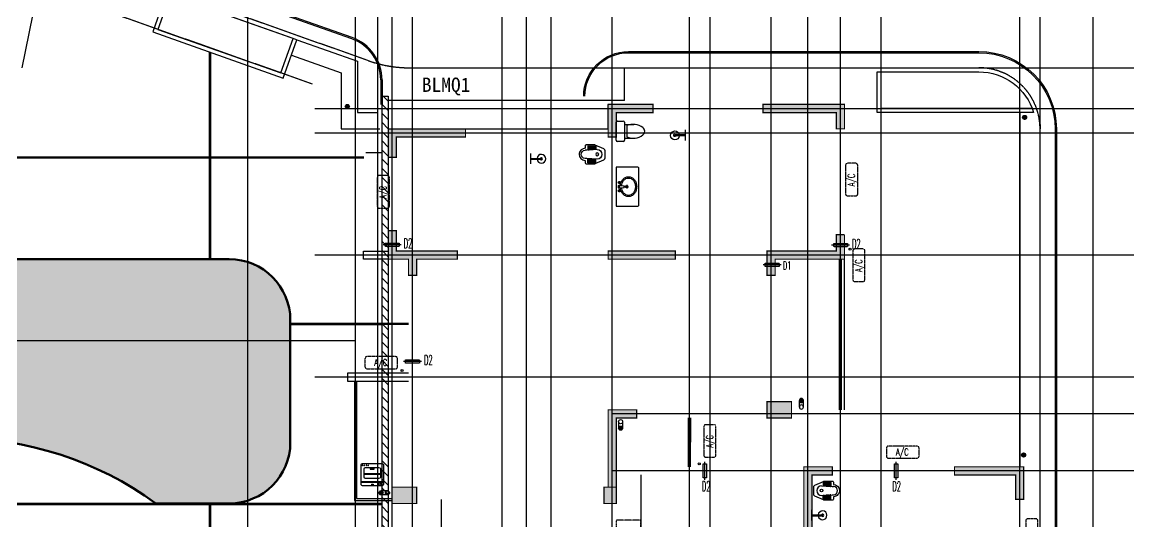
# Model space of a CAD drawing. Extents: x -737978 to 768813, y -372247 to 1140308.
# Drawn here: x 45819 to 73099, y -101749 to -89479 of the extents above; entities that cross this region are included whole.
import ezdxf

# ---------------------------------------------------------------- set-up
doc = ezdxf.new("R2010")
doc.units = 0
doc.header["$LTSCALE"] = 10
doc.header["$MEASUREMENT"] = 0
for name, pattern in [('( Hidden )', [0.375, 0.25, -0.125]), ('ACAD_ISO04W100', [30.5, 24, -3, 0.5, -3]), ('DASH', [0.35, 0.25, -0.1]), ('DOTE', [2.4200000000000004, 2, -0.2, 0.02, -0.2]), ('HIDDEN2', [4.762499999999999, 3.175, -1.5875]), ('OWall_L2$0$HIDDEN2', [4.762499999999999, 3.175, -1.5875])]:
    doc.linetypes.add(name, pattern=pattern)
doc.layers.get('0').update_dxf_attribs({"linetype": 'CONTINUOUS'})
doc.layers.get('Defpoints').update_dxf_attribs({"linetype": 'CONTINUOUS'})
for name, color, linetype in [('0-厨卫家具', 253, 'CONTINUOUS'), ('0-外部构件', 6, 'CONTINUOUS'), ('A-ANNO-DIMS', 93, 'CONTINUOUS'), ('A-ANNO-TEXT', 7, 'CONTINUOUS'), ('A-FLOR-HVAC', 4, 'CONTINUOUS'), ('A-FLOR-OTHER2-ON', 83, 'CONTINUOUS'), ('A-FURN', 247, 'CONTINUOUS'), ('C-B', 7, 'CONTINUOUS'), ('C-JLQ', 2, 'CONTINUOUS'), ('C-JLQ-HATCH', 254, 'CONTINUOUS'), ('C-JLQ-UNDER', 6, 'HIDDEN2'), ('C-KZ', 2, 'CONTINUOUS'), ('C-Z-HATCH', 253, 'CONTINUOUS'), ('DOTE', 1, 'DOTE'), ('HZ', 7, 'CONTINUOUS'), ('J-FURN-厨卫', 253, 'CONTINUOUS'), ('OWall_L2$0$A-COLS-HATH', 8, 'CONTINUOUS'), ('OWall_L2$0$A-HOLE-DASH', 21, 'OWall_L2$0$HIDDEN2'), ('分格缝', 8, 'CONTINUOUS'), ('空调', 3, 'CONTINUOUS')]:
    doc.layers.add(name, color=color, linetype=linetype)
doc.layers.add('DRAW', color=7, linetype='CONTINUOUS', lineweight=70)
doc.layers.add('立面2', color=33, linetype='CONTINUOUS', lineweight=9)
doc.styles.add('_SIMPLEX', font='SIMPLEX.shx', dxfattribs={"width": 0.7})
doc.styles.add('_TCH_DIM_T3', font='SIMPLEX.shx', dxfattribs={"width": 0.8, "bigfont": 'GBCBIG.shx'})
doc.styles.add('_TCH_DYN', font='')
doc.styles.add('_TCH_WINDOW', font='SIMPLEX.shx', dxfattribs={"width": 0.8, "height": 3.5, "bigfont": 'GBCBIG.shx'})
doc.styles.get('_TCH_DYN').set_extended_font_data('SimSun')
doc.dimstyles.new('_TCH_ARCH', dxfattribs={"dimtxt": 3.5, "dimasz": 1, "dimexe": 2.5, "dimexo": 3, "dimgap": 1, "dimtad": 1, "dimtoh": 1, "dimdec": 0, "dimzin": 0, "dimdsep": 46, "dimtxsty": '_TCH_DIM_T3', "dimblk": 'ARCHTICK', "dimcen": 0.09, "dimclrt": 7, "dimadec": 1, "dimazin": 0, "dimtfac": 1, "dimtdec": 0, "dimtix": 1, "dimtmove": 2, "dimatfit": 3, "dimfxl": 1, "dimtolj": 1, "dimtzin": 0, "dimarcsym": 0})

# ---------------------------------------------------------------- blocks, each defined once
blk = doc.blocks.new('YTLG')
at = {"layer": 'J-FURN-厨卫', "linetype": 'Continuous'}
h = blk.add_hatch(dxfattribs=at)
h.set_pattern_fill('ANSI31', color=256, scale=10, angle=-2.544443745170813e-14)
h.set_pattern_definition([(44.99999999999996, (-1288290.31311845, 414148.0368381633), (-11.22532015133643, 11.22532015133645), [])])
edge = h.paths.add_edge_path()
edge.add_arc((155402.8138729087, -14017.4431300452), 50, 0, 360, ccw=False)
at = {"layer": 'J-FURN-厨卫', "linetype": 'DASH', "ltscale": 0.1}
for p, q in [((155352.8138730396, -14177.04080044222), (155352.8138729087, -14017.44313008618)), ((155452.8138730396, -14177.04080044222), (155452.8138731704, -14017.44313008618))]:
    blk.add_line(p, q, dxfattribs=at)
at = {"layer": 'J-FURN-厨卫', "linetype": 'Continuous'}
blk.add_circle((155402.8138729087, -14017.4431300452), 50, dxfattribs=at)
at = {"layer": 'J-FURN-厨卫', "color": 200, "linetype": 'Continuous'}
blk.add_circle((155402.8138730396, -14177.04080044222), 50, dxfattribs=at)
blk = doc.blocks.new('xiyij')
at = {"layer": 'J-FURN-厨卫'}
for p, q in [((31512.28674514276, 59365.88285615377), (31512.28674514275, 58888.42818615377)), ((32062.31316197987, 59322.80210564173), (31512.28674514276, 59322.80210564173)), ((32062.31316197987, 59305.44555615376), (31512.28674514276, 59305.44555615376)), ((32025.60264197986, 59402.14523615377), (31548.99726514275, 59402.14523615377)), ((31952.18160197978, 59227.60455179446), (31622.41830514276, 59227.60455179446)), ((31767.24090921207, 59365.71853531757), (31767.24090921207, 59402.14523615377)), ((31767.24090921207, 59365.71853531757), (31807.35899791055, 59365.71853531757)), ((31807.35899791055, 59365.71853531757), (31807.35899791055, 59402.14523615377)), ((31923.70966766099, 59355.25377403893), (31923.70966766099, 59373.22484488138)), ((31923.70966766099, 59373.22484488138), (31957.62927527077, 59373.22484488138)), ((31957.62927527077, 59355.25377403893), (31923.70966766099, 59355.25377403893)), ((31957.62927527077, 59373.22484488138), (31957.62927527077, 59355.25377403893)), ((32062.31316197982, 58888.42818615377), (32062.31316197986, 59365.88285615377)), ((31585.70778514277, 59191.34217179446), (31585.70778514277, 58989.35464459413)), ((31585.70778514277, 59121.0293378866), (31988.89212197978, 59121.0293378866)), ((31585.70778514277, 59105.23209140151), (31988.89212197978, 59105.23209140151)), ((31622.41830514276, 58953.09226459413), (31952.18160197978, 58953.09226459413)), ((31737.55151857378, 58995.35491693039), (31836.04625939875, 58995.35491693039)), ((31737.55151857378, 58968.06817307168), (31737.55151857378, 58995.35491693039)), ((31836.04625939875, 58968.06817307168), (31737.55151857378, 58968.06817307168)), ((31836.04625939875, 58995.35491693039), (31836.04625939875, 58968.06817307168)), ((31988.89212197978, 58989.35464459413), (31988.89212197978, 59191.34217179446)), ((31548.99726514275, 58852.16580615377), (32025.60264197982, 58852.16580615377))]:
    blk.add_line(p, q, dxfattribs=at)
for centre, major_axis, ratio, start_param, end_param in [((31548.99726514276, 59365.88285615377), (-36.71052000000055, 2.669923160906993e-10), 0.9877926000502788, -1.570796326787514, 7.41295913542217e-12), ((31622.41830514276, 59191.34217179446), (36.71052000000055, 1.204795394064926e-10), 0.9877926000503283, 1.570796326791655, 3.14159265358647), ((31787.29995356131, 59384.16188586506), (-12.73767688951921, 2.503477968708044e-10), 0.9877926000504977, 3.14159265360969, 9.424777960789276), ((31952.18160197978, 59191.34217179446), (-36.71052000000055, 1.205936586272325e-10), 0.9877926000503283, 3.141592653593118, 4.712388980387934), ((32025.60264197986, 59365.88285615377), (-36.71052000000054, 1.643828338997126e-10), 0.9877926000504273, 3.141592653594326, 4.712388980389113), ((31622.41830514276, 58989.35464459413), (-36.71052000000055, 1.205936586272325e-10), 0.9877926000503283, 3.325340003357269e-12, 1.570796326798141), ((31952.18160197978, 58989.35464459413), (36.71052000000055, 1.204795394064926e-10), 0.9877926000503283, 4.712388980381448, 6.283185307176264), ((31548.99726514276, 58888.42818615377), (36.7105200000078, 3.30071567093687e-11), 0.9877926000501824, 3.141592653588883, 4.712388980383603), ((31548.9372820935, 58902.61992084581), (-8.162954001832983, 3.776721878648406e-10), 0.987792600050542, 3.141592653636631, 9.424777960816218), ((31591.16614694068, 58902.61992084581), (-8.162954001832986, 6.631952208811736e-11), 0.9877926000505418, 3.141592653598018, 9.424777960777604), ((31647.14705186829, 58902.61992084581), (-8.162954001832983, 3.776721878648406e-10), 0.987792600050542, 3.141592653636631, 9.424777960816218), ((31689.37591671549, 58902.61992084581), (-8.162954001832983, 3.776721878648406e-10), 0.987792600050542, 3.141592653636631, 9.424777960816218), ((32025.60264197982, 58888.42818615377), (36.71052000000054, 8.954507921307069e-11), 0.9877926000503781, 4.71238898038228, 6.283185307177117)]:
    blk.add_ellipse(centre, major_axis=major_axis, ratio=ratio, start_param=start_param, end_param=end_param, dxfattribs=at)
blk.add_ellipse((31996.5085150653, 59365.16441756304), major_axis=(21.5319844932892, 1.566885527469176e-11), ratio=0.9877926000501643, dxfattribs=at)
blk = doc.blocks.new('KTWJ1')
at = {"layer": 'A-FLOR-HVAC', "linetype": '( Hidden )', "ltscale": 0.3}
blk.add_lwpolyline([(152982.3607111511, -14209.02906118025, 0.4142135623730951), (153032.3607111511, -14259.02906118025), (153732.3607111511, -14259.02906118025, 0.4142135623730992), (153782.3607111511, -14209.02906118025), (153782.3607111511, -14009.02906118025, 0.4142135623730951), (153732.3607111511, -13959.02906118025), (153032.3607111511, -13959.02906118025, 0.4142135623730951), (152982.3607111511, -14009.02906118025)], format="xyb", close=True, dxfattribs=at)
at = {"layer": 'A-FLOR-HVAC', "color": 0, "style": '_TCH_WINDOW', "width": 0.7058823529411765}
blk.add_text('A/C', height=170, dxfattribs=at).set_placement((153213.5018236502, -14188.19681489019))
blk = doc.blocks.new('$plan$00002939')
at = {"layer": 'J-FURN-厨卫'}
blk.add_line((-10, 0), (10, 0), dxfattribs=at)
for points in [[(-123.5850770461802, 0), (132.8539606642444, 0)], [(-10, 0), (-10, -263.2773015346211)], [(10, 0), (10, -263.2773015346211)]]:
    blk.add_lwpolyline(points, dxfattribs=at)
for centre, radius, start, end in [((-3.637978807091713e-12, -262.4855752721051), 108.1369439929635, 95.30602732631273, 84.69397267368727), ((-3.637978807091713e-12, -262.4855752721051), 28.32655449442026, 110.6724887801938, 69.32751121980621), ((-3.637978807091713e-12, -260.1744987108068), 10.47030970714016, 197.2380860628321, 342.7619139371679)]:
    blk.add_arc(centre, radius, start, end, dxfattribs=at)
blk = doc.blocks.new('dsdsdssfdsd')
at = {"layer": 'J-FURN-厨卫'}
for p, q in [((4309.736649729315, 24020.35450386333), (4236.707786337942, 24020.35450386333)), ((4273.222218033628, 23983.8400721677), (4273.222218033628, 24056.86893555896)), ((4137.28143002198, 23920.35450386333), (4047.163006045277, 23920.35450386333)), ((4092.222218033628, 23875.29529187495), (4092.222218033628, 23965.41371585168)), ((4260.679122599078, 23951.79912488554), (4153.006677838395, 23937.05795171105)), ((4299.574276691656, 23945.35450386333), (4153.006677838395, 23937.05795171105)), ((4153.006677838395, 23903.65105601562), (4153.006677838395, 23937.05795171105)), ((4299.574276691656, 23895.35450386333), (4153.006677838395, 23903.65105601562)), ((4260.679122599078, 23888.90988284112), (4153.006677838395, 23903.65105601562)), ((4163.108883834098, 23903.17823069108), (4163.108883834098, 23937.53077703559)), ((4309.736649729315, 23820.35450386333), (4236.707786337942, 23820.35450386333)), ((4299.574276691656, 23945.35450386333), (4260.679122599078, 23951.79912488554)), ((4299.574276691656, 23895.35450386333), (4260.679122599078, 23888.90988284112)), ((4273.222218033628, 23783.8400721677), (4273.222218033628, 23856.86893555896)), ((4279.883536191544, 23896.46911075294), (4279.883536191544, 23944.2398969737)), ((4299.574276691656, 23895.35450386333), (4299.574276691656, 23945.35450386333))]:
    blk.add_line(p, q, dxfattribs=at)
blk.add_lwpolyline([(4347.222218033628, 24400.35450386333), (3817.222218033628, 24400.35450386333, 0.4142135623730951), (3797.222218033628, 24380.35450386333), (3797.222218033628, 23460.35450386333, 0.4142135623730951), (3817.222218033628, 23440.35450386333), (4347.222218033628, 23440.35450386333)], format="xyb", close=True, dxfattribs=at)
for points in [[(3847.222218033628, 23920.35450386333, -0.08005155327514211), (3862.186609724191, 24013.22275876602, -0.08884939838606445), (3903.573965094987, 24089.56901237964, -0.1049875008760499), (3970.389195391796, 24144.44454113454, -0.120170371050193), (4047.222218033628, 24163.18122168297, -0.1201703710501875), (4124.055240675461, 24144.44454113454, -0.1049875008760622), (4190.87047097227, 24089.56901237964, -0.08884939838584911), (4232.25782634295, 24013.22275876625, -0.05503366445274368), (4245.756628601699, 23949.7561224377, -0.0800515532754416)], [(3877.222218033628, 23920.35450386333, -0.08005155327526944), (3890.668153099952, 24003.79929406704, -0.0888493983858896), (3927.014065231899, 24070.84571925127, -0.1049875008761153), (3984.199644304466, 24117.81238949725, -0.1201703710501367), (4047.222218033628, 24133.18122168297, -0.1201703710501367), (4110.244791762791, 24117.81238949725, -0.1049875008761155), (4167.430370835358, 24070.84571925127, -0.08884939838591054), (4203.776282967305, 24003.79929406704, -0.05606644776380701), (4216.011903207404, 23945.6838442514, -0.08005155327530532)], [(4245.756628601699, 23890.95288528896, -0.05503366445282638), (4232.25782634295, 23827.48624896033, -0.0888493983857469), (4190.87047097227, 23751.13999534702, -0.1049875008758899), (4124.055240675578, 23696.26446659215, -0.1201703710503755), (4047.222218033628, 23677.52778604369, -0.120170371050088), (3970.389195391912, 23696.26446659207, -0.1049875008761855), (3903.573965094987, 23751.13999534705, -0.08884939838595049), (3862.186609724191, 23827.48624896053, -0.08005155327522542), (3847.222218033628, 23920.35450386333, -0.08005155327514211)], [(4216.011903207404, 23895.02516347526, -0.05606644776381915), (4203.776282967305, 23836.9097136596, -0.08884939838590888), (4167.430370835358, 23769.86328847539, -0.1049875008761085), (4110.244791762791, 23722.89661822938, -0.1201703710500949), (4047.222218033628, 23707.52778604369, -0.1201703710501435), (3984.199644304466, 23722.89661822938, -0.1049875008761313), (3927.014065231899, 23769.86328847539, -0.08884939838588762), (3890.668153099952, 23836.9097136596, -0.08005155327528395), (3877.222218033628, 23920.35450386333, -0.08005155327526944)]]:
    blk.add_lwpolyline(points, format="xyb", dxfattribs=at)
for centre, radius in [((4273.222218033628, 24020.35450386333), 25), ((4273.222218033628, 24020.35450386333), 15), ((4092.222218033628, 23920.35450386333), 30), ((4092.222218033628, 23920.35450386333), 20), ((4273.222218033628, 23820.35450386333), 25), ((4273.222218033628, 23820.35450386333), 15)]:
    blk.add_circle(centre, radius, dxfattribs=at)
for centre, start, end in [((4272.493566899098, 23921.53830411563), 350.5252287996404, 189.4747712003596), ((4272.493566899098, 23919.17070361103), 170.5252287996404, 9.474771200359628)]:
    blk.add_arc(centre, 7.191400878313289, start, end, dxfattribs=at)
blk = doc.blocks.new('A$C4EF24E33')
at = {"layer": 'J-FURN-厨卫'}
for p, q in [((183.7351352913392, 330.0000632651791), (147.3916133293533, 330.0000911132374)), ((441.2351506162086, 349.9998659569246), (183.7351352913392, 330.0000632651791)), ((208.6888512772566, 427.5894433029316), (208.6887868376361, 343.4915890927805)), ((228.6888512772566, 427.5894279780478), (228.6887868376361, 343.4915737678675)), ((233.6888512772421, 427.5894241467904), (233.6887883254967, 345.4333175094653)), ((253.6888512772421, 427.5894088219065), (253.6887883254822, 345.4333021845523)), ((258.6888512772421, 427.5894049906492), (258.6887898133427, 347.3750459261209)), ((278.6888512772421, 427.5893896657653), (278.6887898133282, 347.3750306012371)), ((283.6888512772275, 427.589385834508), (283.6887913011888, 349.3167743428057)), ((303.6888512772275, 427.5893705096241), (303.6887913011742, 349.3167590178928)), ((308.6888512772275, 427.5893666783668), (308.6887927890348, 351.2585027594905)), ((328.6888512772275, 427.5893513534829), (328.6887927890348, 351.2584874345775)), ((333.688851277213, 427.5893475222256), (333.6887942768808, 353.2002311761462)), ((353.688851277213, 427.5893321973417), (353.6887942768808, 353.2002158512041)), ((358.688851277213, 427.5893283660844), (358.6887957647559, 355.141959592831)), ((378.688851277213, 427.5893130412005), (378.6887957647268, 355.141944267918)), ((383.6888512771984, 427.5893092099432), (383.6887972525728, 357.0836880095012)), ((403.6888512771984, 427.5892938850593), (403.6887972525728, 357.0836726845882)), ((183.7349820422096, 130.0000632652373), (147.3914600802236, 130.0000911132956)), ((441.234966717253, 109.9998659569828), (183.7349820422096, 130.0000632652373)), ((208.6885484732193, 32.41064498624473), (208.6886129128397, 116.5084991963959)), ((228.6885484732193, 32.41062966130266), (228.6886129128252, 116.5084838714829)), ((233.6885484732193, 32.41062583010353), (233.6886114249792, 114.5667324674287)), ((253.6885484732047, 32.41061050516146), (253.6886114249646, 114.5667171425157)), ((258.6885484732047, 32.41060667396232), (258.688609937104, 112.6249657384906)), ((278.6885484732047, 32.41059134902025), (278.688609937104, 112.6249504135485)), ((283.6885484732047, 32.41058751782111), (283.6886084492435, 110.6831990095234)), ((303.6885484731902, 32.41057219287904), (303.6886084492435, 110.6831836846104)), ((308.6885484731902, 32.41056836167991), (308.6886069613829, 108.7414322805562)), ((328.6885484731902, 32.41055303673784), (328.6886069613829, 108.7414169556578)), ((333.6885484731902, 32.4105492055387), (333.6886054735223, 106.7996655516326)), ((353.6885484731756, 32.41053388059663), (353.6886054735223, 106.7996502267488)), ((358.6885484731756, 32.41053004939749), (358.6886039856909, 104.8578988226654)), ((378.6885484731756, 32.41051472445542), (378.6886039856472, 104.8578834977525)), ((383.6885484731756, 32.41051089325629), (383.6886024978012, 102.9161320936983)), ((403.6885484731611, 32.41049556831422), (403.6886024977866, 102.9161167687853))]:
    blk.add_line(p, q, dxfattribs=at)
blk.add_lwpolyline([(147.3916516416357, 380.0000911132229), (147.3916976163746, 440.0000911132083, -0.4142135623729885), (167.391712941273, 460.0000757882954), (386.8629797523754, 459.9999076193926, -0.1080307041366527), (395.2086368051387, 458.1754338171304), (604.5993059606553, 362.0293357783958, -0.2930686843997553), (633.7351250164647, 316.5904819717689), (633.7349923168804, 143.408954937564, -0.2930686843997489), (604.5991036264604, 97.97014578137896), (395.2082871281164, 1.824368632136611, -0.1080307041366528), (386.8626272793772, -9.238047641701996e-05), (167.3913604682748, 7.578842632938176e-05, -0.4142135623730951), (147.3913757932023, 20.00009111333929), (147.3914217679412, 80.00009111331019, -0.3704769387679618), (3.355057560838759e-05, 212.2887337182619, -0.4404284666695213)], format="xyb", close=True, dxfattribs=at)
blk.add_circle((443.7350581706705, 229.3524820485036), 33.93437923681224, dxfattribs=at)
for centre, radius, start, end in [((148.7442068306846, 230.0000900767918), 100.0091481639029, 90.77493172675028, 269.2249804682652), ((218.6887868376361, 343.491581430324), 10, 179.9999560973583, 359.9999560973583), ((218.6888512772566, 427.5894356405042), 10, 359.9999560973583, 179.9999560973583), ((243.6887883254822, 345.4333098470088), 10, 179.9999560973583, 359.9999560973583), ((243.6888512772421, 427.589416484363), 10, 359.9999560973583, 179.9999560973583), ((268.6887898133282, 347.3750382636645), 10, 179.9999560973583, 359.9999560973583), ((268.6888512772421, 427.5893973282218), 10, 359.9999560973583, 179.9999560973583), ((293.6887913011888, 349.3167666803492), 10, 179.9999560973583, 359.9999560973583), ((293.6888512772275, 427.5893781720806), 10, 359.9999560973583, 179.9999560973583), ((318.6887927890348, 351.258495097034), 10, 179.9999560973583, 359.9999560973583), ((318.6888512772275, 427.5893590159394), 10, 359.9999560973583, 179.9999560973583), ((343.6887942768808, 353.2002235136606), 10, 179.9999560973583, 359.9999560973583), ((343.688851277213, 427.5893398597982), 10, 359.9999560973583, 179.9999560973583), ((368.6887957647559, 355.1419519303745), 10, 179.9999560973583, 359.9999560973583), ((368.688851277213, 427.589320703657), 10, 359.9999560973583, 179.9999560973583), ((393.6887972525728, 357.0836803470447), 10, 179.9999560973583, 359.9999560973583), ((393.6888512771984, 427.5893015474867), 10, 359.9999560973583, 179.9999560973583), ((435.4457937155967, 230.6004871500045), 119.539651634164, 359.7120771421367, 87.22405479067892), ((218.6885484732193, 32.41063732375915), 10, 179.9999560973583, 359.9999560973583), ((218.6886129128397, 116.5084915339394), 10, 359.9999560973583, 179.9999560973583), ((243.6885484732047, 32.41061816761794), 10, 179.9999560973583, 359.9999560973583), ((243.6886114249646, 114.5667248049722), 10, 359.9999560973583, 179.9999560973583), ((268.6885484732047, 32.41059901147673), 10, 179.9999560973583, 359.9999560973583), ((268.688609937104, 112.6249580760341), 10, 359.9999560973583, 179.9999560973583), ((293.6885484731902, 32.41057985533553), 10, 179.9999560973583, 359.9999560973583), ((293.6886084492435, 110.6831913470669), 10, 359.9999560973583, 179.9999560973583), ((318.6885484731902, 32.41056069919432), 10, 179.9999560973583, 359.9999560973583), ((318.6886069613829, 108.7414246180997), 10, 359.9999560973583, 179.9999560973583), ((343.6885484731756, 32.41054154305311), 10, 179.9999560973583, 359.9999560973583), ((343.6886054735223, 106.7996578892053), 10, 359.9999560973583, 179.9999560973583), ((368.6885484731756, 32.41052238691191), 10, 179.9999560973583, 359.9999560973583), ((368.6886039856909, 104.857891160209), 10, 359.9999560973583, 179.9999560973583), ((393.6885484731611, 32.4105032307998), 10, 179.9999560973583, 359.9999560973583), ((393.6886024977866, 102.9161244312418), 10, 359.9999560973583, 179.9999560973583), ((435.4457927951589, 229.3992536359292), 119.539651634164, 272.7758574044018, 0.287835053139608)]:
    blk.add_arc(centre, radius, start, end, dxfattribs=at)
blk = doc.blocks.new('A$C22166362')
at = {"layer": 'J-FURN-厨卫'}
for p, q in [((498.8423120739753, 419.7499050384213), (268.8423120739753, 419.7499050384213)), ((438.8423120739753, 110.2501072293671), (438.8423120739753, 389.7499050384213)), ((499.2401107053156, 30.000006133836), (499.2401107053156, 470.000006133836)), ((529.2401107053156, 500.000006133836), (669.2401107053156, 500.000006133836)), ((699.2401107053156, 470.000006133836), (699.2401107053156, 30.000006133836)), ((498.8423120739753, 80.25010722936713), (268.8423120739753, 80.25010722936713)), ((669.2401107053156, 6.133835995569825e-06), (529.2401107053156, 6.133835995569825e-06))]:
    blk.add_line(p, q, dxfattribs=at)
for centre, radius, start, end in [((109.6815394709702, 250.000006133836), 109.7823411183082, 123.450857814925, 236.549142185075), ((286.3967955016415, 22.6117736643937), 397.5299272150933, 67.45047531114821, 126.6381448783944), ((529.2401107053156, 470.000006133836), 30, 90, 180), ((669.2401107053156, 470.000006133836), 30, 0, 90), ((286.3967955016415, 477.3882386032783), 397.5299272151005, 233.3618551216057, 292.5495246888518), ((529.2401107053156, 30.000006133836), 30, 180, 270), ((669.2401107053156, 30.000006133836), 30, 270, 0)]:
    blk.add_arc(centre, radius, start, end, dxfattribs=at)
blk = doc.blocks.new('A$C0CF77FE4')
at = {"layer": 'A-FLOR-OTHER2-ON', "linetype": 'ACAD_ISO04W100', "ltscale": 5}
blk.add_line((40.00013562891399, 440.0000932565599), (40.00015431850625, 9.325667679149774e-05), dxfattribs=at)
at = {"layer": 'A-FLOR-OTHER2-ON', "linetype": 'DASH', "ltscale": 0.1}
blk.add_lwpolyline([(0.0001376054569846019, 390.0000913153935), (80.0001376055443, 390.0000951977263), (80.0001523418905, 50.00009519784271), (0.0001523419196018949, 50.00009131551042)], close=True, dxfattribs=at)
blk = doc.blocks.new('塔楼剪力墙1')
at = {"layer": 'C-JLQ-HATCH'}
for points in [[(382763474.4345937, 3083041300.169802), (382763974.4114332, 3083041300.169802), (382763974.4114332, 3083041500.169831), (382763274.3883631, 3083041500.169831), (382763274.4345937, 3083039600.169801), (382763474.4345937, 3083039600.169801)], [(382769474.389002, 3083041500.169831), (382768774.4121627, 3083041500.169831), (382768774.4121628, 3083041300.169831), (382769274.3890021, 3083041300.169832), (382769274.3890021, 3083039800.169831), (382769474.3890021, 3083039800.169832)], [(382777374.6705931, 3083041300.18605), (382777374.6705931, 3083038800.18605), (382777774.6705931, 3083038800.18605), (382777774.6705931, 3083038600.18605), (382777174.6705931, 3083038600.18605), (382777174.3883631, 3083041500.186049), (382777774.3883631, 3083041500.186049), (382777774.3883631, 3083041300.186049)], [(382782274.3883631, 3083041300.186049), (382781874.3883631, 3083041300.186049), (382781874.3883631, 3083041500.186049), (382782474.3883631, 3083041500.186049), (382782474.3883631, 3083038600.186049), (382782274.3883631, 3083038600.186049)], [(382791874.2647383, 3083040799.180988), (382791474.2647383, 3083040799.180988), (382791474.2647383, 3083040999.180988), (382791874.2647383, 3083040999.180988), (382791874.2647383, 3083041500.186049), (382792574.3883631, 3083041500.224516), (382792574.3883631, 3083041300.186049), (382792074.2647383, 3083041300.186049), (382792074.2647383, 3083039800.196626), (382791874.2647383, 3083039800.196626)], [(382794374.3883631, 3083041500.224516), (382794374.3883631, 3083041300.186049), (382794874.264738, 3083041300.186049), (382794874.264738, 3083039600.196626), (382795074.264738, 3083039600.196626), (382795074.264738, 3083041500.186049)], [(382772474.3923209, 3083040800.169839), (382772974.3923209, 3083040800.169839), (382772974.3923209, 3083041000.169839), (382772274.3923209, 3083041000.169839), (382772274.3923209, 3083039300.169839), (382772474.3923209, 3083039300.169839)], [(382769274.3884375, 3083037600.18605), (382769274.3884375, 3083038100.18605), (382769474.3884375, 3083038100.18605), (382769474.3884375, 3083037400.18605), (382767824.3884375, 3083037400.18605), (382767824.3884375, 3083037600.18605)], [(382769274.3883879, 3083037400.186049), (382769274.3883879, 3083037800.186049), (382769474.3883879, 3083037800.186049), (382769474.3883879, 3083037200.186049), (382768474.3883879, 3083037200.186049), (382768474.3883879, 3083037400.186049)], [(382767074.5658908, 3083036100.180988), (382767074.5658908, 3083034450.180988), (382766874.5658908, 3083034450.180988), (382766874.5658908, 3083036100.180988)], [(382771374.5295951, 3083036099.196626), (382771374.5295951, 3083035400.177639), (382771574.5295951, 3083035400.177639), (382771574.5295951, 3083035899.166622), (382773024.5295951, 3083035899.196626), (382773024.5295951, 3083036099.196626)], [(382777574.5176035, 3083035900.196626), (382777974.2353746, 3083035900.196626), (382777974.2353746, 3083036100.196625), (382777374.2353746, 3083036100.196625), (382777374.5176035, 3083033500.18605), (382777974.5176035, 3083033500.18605), (382777974.5176035, 3083033700.18605), (382777574.5176035, 3083033700.18605)], [(382781574.5639347, 3083036100.196625), (382781574.5639347, 3083035900.196626), (382781974.2817058, 3083035900.196626), (382781974.2817058, 3083033700.18605), (382781574.2817058, 3083033700.18605), (382781574.2817058, 3083033500.18605), (382782174.2817058, 3083033500.18605), (382782174.5639347, 3083036100.196625)], [(382785874.3193489, 3083036200.180988), (382785874.3193489, 3083035900.180988), (382786274.3193489, 3083035900.180988), (382786274.3193489, 3083036200.180988)], [(382786274.3193489, 3083035900.180988), (382786274.3193489, 3083036100.1654), (382788174.3916388, 3083036100.1654), (382788174.3916388, 3083035400.1654), (382787974.3916388, 3083035400.1654), (382787974.3916388, 3083035900.180988)], [(382792074.5658888, 3083036100.180988), (382792074.5658888, 3083034450.180988), (382791874.5658888, 3083034450.180988), (382791874.5658888, 3083036100.180988)], [(382795474.3883631, 3083035900.186049), (382795474.3883631, 3083035000.186049), (382795674.3883631, 3083035000.186049), (382795674.3883631, 3083036100.186049), (382794874.3883631, 3083036100.186049), (382794874.3883631, 3083035900.289783)], [(382795674.5176035, 3083030300.196626), (382795674.5176035, 3083032300.196626), (382795474.2387298, 3083032300.196626), (382795474.2387298, 3083030500.196626), (382795074.6818648, 3083030500.196626), (382795074.6818648, 3083030300.196626)], [(382791874.3533422, 3083030300.196625), (382792474.5093067, 3083030300.196625), (382792474.5093067, 3083030500.196626), (382792074.5093067, 3083030500.196626), (382792074.5093067, 3083032200.180988), (382791874.5093067, 3083032200.180988), (382791874.5093067, 3083032200.196626), (382791474.5176035, 3083032200.196626), (382791474.5176035, 3083032000.196626), (382791874.5176035, 3083032000.196626)], [(382763474.3884226, 3083031300.305138), (382763274.3884226, 3083031300.305138), (382763274.0598603, 3083029300.305138), (382763874.0599526, 3083029300.30545), (382763874.0599527, 3083029500.305138), (382763474.3884226, 3083029500.305139)], [(382766474.386902, 3083029500.295107), (382766874.386902, 3083029500.295107), (382766874.386902, 3083031300.295107), (382767474.386902, 3083031300.295107), (382767474.386902, 3083031100.295107), (382767074.386902, 3083031100.295107), (382767074.386902, 3083029300.295107), (382766474.386902, 3083029300.295107)], [(382772974.5658888, 3083031099.180988), (382772974.5658888, 3083030600.180988), (382772774.5658888, 3083030600.180988), (382772774.5658888, 3083031299.180988), (382774774.3868984, 3083031299.180988), (382774774.3868984, 3083031099.180988)], [(382779674.562531, 3083031300.274292), (382779674.562531, 3083029650.274292), (382779874.562531, 3083029650.274292), (382779874.562531, 3083031300.274292)], [(382786574.5658889, 3083031099.180988), (382786574.5658889, 3083030600.180988), (382786774.5658889, 3083030600.180988), (382786774.5658889, 3083031299.180988), (382784774.3868984, 3083031299.180988), (382784774.3868984, 3083031099.180988)], [(382772974.7908773, 3083027600.196626), (382772774.7908773, 3083027600.196626), (382772774.7908773, 3083025900.196626), (382773574.5176678, 3083025900.194292), (382773574.5176678, 3083026100.196626), (382772974.7908773, 3083026100.196626)], [(382786774.2443298, 3083025900.196626), (382786774.2443298, 3083027601.196626), (382786574.2443298, 3083027601.196626), (382786574.2443298, 3083026100.196626), (382785974.5175392, 3083026100.196626), (382785974.5175392, 3083025900.194292)]]:
    blk.add_hatch(color=252, dxfattribs=at).paths.add_polyline_path(points)
h = blk.add_hatch(color=252, dxfattribs=at)
edge = h.paths.add_edge_path()
edge.add_line((382786274.3193489, 3083036100.1654), (382788174.3916388, 3083036100.1654))
edge.add_line((382788174.3916388, 3083036100.1654), (382788174.3916388, 3083035400.1654))
edge.add_line((382788174.3916388, 3083035400.1654), (382787974.3916388, 3083035400.1654))
edge.add_line((382787974.3916388, 3083035400.1654), (382787974.3916388, 3083035900.180988))
edge.add_line((382787974.3916388, 3083035900.180988), (382786274.3193489, 3083035900.180988))
at = {"layer": 'C-Z-HATCH'}
for points in [[(382785874.5176104, 3083040799.955702), (382785874.5176104, 3083041399.955702), (382786274.5176104, 3083041399.955702), (382786274.5176104, 3083040799.955702)], [(382763274.3883632, 3083035800.273591), (382763274.3883632, 3083036400.273591), (382763674.3883632, 3083036400.273591), (382763674.3883632, 3083035800.273591)], [(382787974.3868983, 3083031600.186595), (382787974.3868983, 3083032200.186595), (382788374.3868983, 3083032200.186595), (382788374.3868983, 3083031600.186595)], [(382771174.4775347, 3083030700.255449), (382771174.4775347, 3083031300.255449), (382771574.4775347, 3083031300.255449), (382771574.4775347, 3083030700.255449)], [(382779574.3868984, 3083025500.186595), (382779574.3868984, 3083026100.186595), (382779974.3868984, 3083026100.186595), (382779974.3868984, 3083025500.186595)]]:
    blk.add_hatch(color=251, dxfattribs=at).paths.add_polyline_path(points)
at = {"layer": 'C-JLQ', "color": 2, "const_width": 30}
for points in [[(382763974.4114331, 3083041300.169801), (382763474.4345937, 3083041300.169801), (382763474.4345937, 3083039600.169801), (382763274.4345937, 3083039600.169801), (382763274.3883631, 3083041500.169831), (382763974.4114332, 3083041500.169831), (382763974.4114332, 3083041300.169831)], [(382768774.4121627, 3083041300.169831), (382769274.3890021, 3083041300.169831), (382769274.3890021, 3083039800.169831), (382769474.3890021, 3083039800.169831), (382769474.3890021, 3083041500.169831), (382768774.4121627, 3083041500.169831), (382768774.4121627, 3083041300.169831)], [(382777374.6705931, 3083041300.18605), (382777374.6705931, 3083038800.18605), (382777774.6705931, 3083038800.18605), (382777774.6705931, 3083038600.18605), (382777174.6705931, 3083038600.18605), (382777174.3883631, 3083041500.186049), (382777774.3883631, 3083041500.186049), (382777774.3883631, 3083041300.186049), (382777374.6705931, 3083041300.18605)], [(382782274.3883631, 3083041300.186049), (382781874.3883631, 3083041300.186049), (382781874.3883631, 3083041500.186049), (382782474.3883631, 3083041500.186049), (382782474.3883631, 3083038600.186049), (382782274.3883631, 3083038600.186049), (382782274.3883631, 3083041300.186049)], [(382791874.2647383, 3083040799.180988), (382791474.2647383, 3083040799.180988), (382791474.2647383, 3083040999.180988), (382791874.2647383, 3083040999.180988), (382791874.2647383, 3083041500.186049), (382792574.3883631, 3083041500.224516), (382792574.3883631, 3083041300.186049), (382792074.2647383, 3083041300.186049), (382792074.2647383, 3083039800.196626), (382791874.2647383, 3083039800.196626), (382791874.2647383, 3083040799.180988)], [(382794374.3883631, 3083041300.186049), (382794874.264738, 3083041300.186049), (382794874.264738, 3083039600.196626), (382795074.264738, 3083039600.196626), (382795074.264738, 3083041500.186049), (382794374.3883631, 3083041500.224516), (382794374.3883631, 3083041300.186049)], [(382772474.3923209, 3083040800.169839), (382772974.3923209, 3083040800.169839), (382772974.3923209, 3083041000.169839), (382772274.3923209, 3083041000.169839), (382772274.3923209, 3083039300.169839), (382772474.3923209, 3083039300.169839), (382772474.3923209, 3083040800.169839)], [(382771574.5295951, 3083035899.177639), (382771574.5295951, 3083035400.177639), (382771374.5295951, 3083035400.177639), (382771374.5295951, 3083036099.196626), (382773024.5295951, 3083036099.196626), (382773024.5295951, 3083035899.196626), (382771574.5295951, 3083035899.166622)], [(382777974.5176037, 3083035900.196626), (382777574.5176035, 3083035900.196626), (382777574.5176035, 3083033700.18605), (382777974.5176035, 3083033700.18605), (382777974.5176035, 3083033500.18605), (382777374.5176035, 3083033500.18605), (382777374.2353746, 3083036100.196625), (382777974.2353746, 3083036100.196625), (382777974.2353746, 3083035900.196625)], [(382781574.2817056, 3083035900.196626), (382781974.2817058, 3083035900.196626), (382781974.2817058, 3083033700.18605), (382781574.2817058, 3083033700.18605), (382781574.2817058, 3083033500.18605), (382782174.2817058, 3083033500.18605), (382782174.5639347, 3083036100.196625), (382781574.5639347, 3083036100.196625), (382781574.5639347, 3083035900.196625)], [(382786274.3193489, 3083035900.180988), (382786274.3193489, 3083036100.1654), (382788174.3916388, 3083036100.1654), (382788174.3916388, 3083035400.1654), (382787974.3916388, 3083035400.1654), (382787974.3916388, 3083035900.180988), (382786274.3193489, 3083035900.180988)], [(382795474.3883631, 3083035900.186049), (382795474.3883631, 3083035000.186049), (382795674.3883631, 3083035000.186049), (382795674.3883631, 3083036100.186049), (382794874.3883631, 3083036100.186049), (382794874.3883631, 3083035900.289783), (382795474.3883631, 3083035900.186049)], [(382795074.6818648, 3083030500.196626), (382795474.2387298, 3083030500.196626), (382795474.2387298, 3083032300.196626), (382795674.5176035, 3083032300.196626), (382795674.5176035, 3083030300.196626), (382795074.6818648, 3083030300.196626), (382795074.6818648, 3083030500.196626)], [(382792474.3533422, 3083030300.196625), (382791874.3533422, 3083030300.196625), (382791874.5176035, 3083032000.196626), (382791474.5176035, 3083032000.196626), (382791474.5176035, 3083032200.196626), (382791874.5093067, 3083032200.196626), (382791874.5093067, 3083032200.180988), (382792074.5093067, 3083032200.180988), (382792074.5093067, 3083030500.196626), (382792474.5093067, 3083030500.196626), (382792474.5093067, 3083030300.196626)], [(382763874.0599005, 3083029500.305138), (382763474.3884226, 3083029500.305138), (382763474.3884226, 3083031300.305138), (382763274.3884226, 3083031300.305138), (382763274.0598603, 3083029300.305138), (382763874.0599526, 3083029300.30545), (382763874.0599526, 3083029500.305138)], [(382766474.386902, 3083029500.295107), (382766874.386902, 3083029500.295107), (382766874.386902, 3083031300.295107), (382767474.386902, 3083031300.295107), (382767474.386902, 3083031100.295107), (382767074.386902, 3083031100.295107), (382767074.386902, 3083029300.295107), (382766474.386902, 3083029300.295107), (382766474.386902, 3083029500.295107)], [(382772974.5658888, 3083031099.180988), (382772974.5658888, 3083030600.180988), (382772774.5658888, 3083030600.180988), (382772774.5658888, 3083031299.180988), (382774774.3868984, 3083031299.180988), (382774774.3868984, 3083031099.180988), (382772974.5658888, 3083031099.180988)], [(382779674.562531, 3083031300.274292), (382779674.562531, 3083029650.274292), (382779874.562531, 3083029650.274292), (382779874.562531, 3083031300.274292), (382779674.562531, 3083031300.274292)], [(382786574.5658889, 3083031099.180988), (382786574.5658889, 3083030600.180988), (382786774.5658889, 3083030600.180988), (382786774.5658889, 3083031299.180988), (382784774.3868984, 3083031299.180988), (382784774.3868984, 3083031099.180988), (382786574.5658889, 3083031099.180988)], [(382773574.5176678, 3083026100.196626), (382772974.7908773, 3083026100.196626), (382772974.7908773, 3083027600.196626), (382772774.7908773, 3083027600.196626), (382772774.7908773, 3083025900.196626), (382773574.5176678, 3083025900.194292), (382773574.5176678, 3083026100.196626)], [(382785974.5175392, 3083026100.196626), (382786574.2443298, 3083026100.196626), (382786574.2443298, 3083027601.196626), (382786774.2443298, 3083027601.196626), (382786774.2443298, 3083025900.196626), (382785974.5175392, 3083025900.194292), (382785974.5175392, 3083026100.196626)]]:
    blk.add_lwpolyline(points, dxfattribs=at)
for points in [[(382767074.5658908, 3083036100.180988), (382767074.5658908, 3083034450.180988), (382766874.5658908, 3083034450.180988), (382766874.5658908, 3083036100.180988)], [(382785874.3193489, 3083035900.180988), (382785874.3193489, 3083036200.180988), (382786274.3193489, 3083036200.180988), (382786274.3193489, 3083035900.180988)], [(382792074.5658888, 3083036100.180988), (382792074.5658888, 3083034450.180988), (382791874.5658888, 3083034450.180988), (382791874.5658888, 3083036100.180988)]]:
    blk.add_lwpolyline(points, close=True, dxfattribs=at)
at = {"layer": 'C-KZ', "color": 2, "const_width": 30}
for points in [[(382785874.5176104, 3083040799.955702), (382785874.5176104, 3083041399.955702), (382786274.5176104, 3083041399.955702), (382786274.5176104, 3083040799.955702)], [(382763274.3883632, 3083035800.273591), (382763274.3883632, 3083036400.273591), (382763674.3883632, 3083036400.273591), (382763674.3883632, 3083035800.273591)], [(382787974.3868983, 3083031600.186595), (382787974.3868983, 3083032200.186595), (382788374.3868983, 3083032200.186595), (382788374.3868983, 3083031600.186595)], [(382771174.4775347, 3083030700.255449), (382771174.4775347, 3083031300.255449), (382771574.4775347, 3083031300.255449), (382771574.4775347, 3083030700.255449)], [(382779574.3868984, 3083025500.186595), (382779574.3868984, 3083026100.186595), (382779974.3868984, 3083026100.186595), (382779974.3868984, 3083025500.186595)]]:
    blk.add_lwpolyline(points, close=True, dxfattribs=at)
blk = doc.blocks.new('_ArchTick')
at = {"color": 0, "linetype": 'ByBlock', "const_width": 0.4}
blk.add_lwpolyline([(-0.5, -0.5), (0.5, 0.5)], dxfattribs=at)
blk = doc.blocks.new('*D223')
at = {"layer": 'A-ANNO-DIMS', "color": 0, "lineweight": -2, "transparency": 16777216}
for p in [(46707.69916541464, -86160.74793291568), (45819.16217599029, -90598.38151561972)]:
    blk.add_line(p, (46408.15449852536, -87656.76834526667), dxfattribs=at)
at = {"layer": 'Defpoints', "color": 0, "transparency": 16777216}
for p in [(46408.15449852536, -87656.76834526667), (45819.16217599029, -90598.38151561972)]:
    blk.add_point(p, dxfattribs=at)
at = {"layer": 'A-ANNO-DIMS', "color": 0, "lineweight": -2, "transparency": 16777216, "xscale": 120, "yscale": 120, "zscale": 120, "rotation": 258.6775257935915}
blk.add_blockref('_ArchTick', (46408.15449852536, -87656.76834526667), dxfattribs=at)
at = {"layer": 'A-ANNO-DIMS', "color": 7, "transparency": 16777216, "insert": (46336.35209400865, -86742.01091873246), "char_height": 300, "attachment_point": 5, "rotation": 78.67752579359154, "style": '_TCH_DIM_T3'}
blk.add_mtext('\\A1;R3000', dxfattribs=at)

msp = doc.modelspace()

# ---------------------------------------------------------------- hatches: boundary and pattern name
at = {"layer": 'J-FURN-厨卫', "linetype": 'Continuous'}
h = msp.add_hatch(dxfattribs=at)
h.set_pattern_fill('ANSI31', color=0, scale=10, angle=180)
h.set_pattern_definition([(225, (1497490.602810611, -519714.9676306085), (11.22532015133643, -11.22532015133645), [])])
edge = h.paths.add_edge_path()
edge.add_arc((53797.47581925272, -91549.48766239992), 50, 180, 540, ccw=False)
h = msp.add_hatch(dxfattribs=at)
h.set_pattern_fill('ANSI31', color=0, scale=10, angle=180)
h.set_pattern_definition([(225, (1514112.910681204, -519982.9105142645), (11.22532015133643, -11.22532015133645), [])])
edge = h.paths.add_edge_path()
edge.add_arc((70419.78368984538, -91817.43054605585), 50, 180, 540, ccw=False)
h = msp.add_hatch(dxfattribs=at)
h.set_pattern_fill('ANSI31', color=0, scale=10, angle=180)
h.set_pattern_definition([(225, (1514087.399263394, -528270.9471402039), (11.22532015133643, -11.22532015133645), [])])
edge = h.paths.add_edge_path()
edge.add_arc((70394.27227203551, -100105.4671719953), 50, 180, 540, ccw=False)
at = {"layer": 'OWall_L2$0$A-COLS-HATH'}
h = msp.add_hatch(dxfattribs=at)
h.set_pattern_fill('ANSI31', color=256, scale=100, angle=90)
h.set_pattern_definition([(135, (-128477.8562263543, -314053.1515278429), (-112.2532015133644, -112.2532015133644), [])])
h.paths.add_polyline_path([(54648.89141653635, -123898.3815162159), (54648.89141683112, -91298.41061074377), (54798.89627764127, -91298.41061071187), (54798.89141781666, -123898.3815162159)])
h.paths.add_polyline_path([(12098.89141641112, -123898.3815162155), (12098.89141641112, -87498.38151561964), (12198.89141740368, -87498.38151561964), (12198.89141740368, -123898.3815162155)])
at = {"layer": '立面2'}
h = msp.add_hatch(dxfattribs=at)
h.set_pattern_fill('DOTS', color=251, scale=100, style=0)
h.set_pattern_definition([(0, (42200.00000001324, 0), (79.375, 158.75), [0, -158.75])])
edge = h.paths.add_edge_path()
edge.add_arc((44198.93827686398, -107991.0260694076), 8294.22945739731, 53.794509663989174, 126.20549033601091, ccw=False)
edge.add_line((49098.19854435464, -101298.3815156199), (50898.89141823252, -101298.3815156199))
edge.add_arc((50898.89141823252, -99798.38151561987), 1500, 270, 360)
edge.add_line((52398.89141823252, -99798.38151561987), (52398.89141823252, -96798.50367601466))
edge.add_arc((50898.89141823252, -96798.50367601466), 1500, 0, 90)
edge.add_line((50898.89141823252, -95298.50367601466), (35898.89141670099, -95298.50367600285))
edge.add_arc((35898.89141670099, -96798.50367600285), 1500, 90, 180)
edge.add_line((34398.89141670099, -96798.50367600285), (34398.89141670099, -99798.38151560805))
edge.add_arc((35898.89141670099, -99798.38151560805), 1500, 180, 270)
edge.add_line((35898.89141670099, -101298.3815156081), (39299.67800937331, -101298.3815156199))

# ---------------------------------------------------------------- linework, layer by layer
at = {"color": 6}
msp.add_line((62198.89141836966, -100398.2522379616), (62198.89255562628, -99198.20674048457), dxfattribs=at)
for points in [[(54798.89141810648, -92098.38151621568), (60198.8751993175, -92098.38151621568), (60198.89141810648, -91498.38151621568)], [(54798.68913587343, -95298.38151824282), (54198.68913587343, -95298.38151824282), (54198.68913587343, -95098.38151824282), (54798.70535492557, -95098.38151824282)], [(55298.89141836888, -98098.38151813991), (53798.89141807545, -98098.38151813991), (53798.89141807545, -98298.38151813991), (55298.89141836888, -98298.38151813991)]]:
    msp.add_lwpolyline(points)
for points in [[(65898.88914337958, -98998.12266479526), (65898.88914337958, -95298.25233273301)], [(65998.88914337958, -98998.12266479526), (65998.88914337958, -95298.25233273301)]]:
    msp.add_lwpolyline(points, dxfattribs=at)
at = {"layer": '0-厨卫家具', "linetype": 'DASH', "ltscale": 0.3}
msp.add_lwpolyline([(60398.89141836957, -102690.9217343912), (60998.89125037202, -102690.9217343909), (60998.8912503719, -101710.9217331199), (60398.89141836957, -101710.9217504046)], close=True, dxfattribs=at)
at = {"layer": '0-外部构件'}
for p, q in [((53906.06475672557, -89887.04379620054), (46944.09129129245, -87421.67969063733)), ((53916.07896250254, -89858.76455146779), (46954.10549706942, -87393.40044590452))]:
    msp.add_line(p, q, dxfattribs=at)
for points in [[(59598.89141635958, -91298.38151561981), (59598.89141635958, -91298.38151561981, -0.414213562373095), (60698.89141635958, -90198.38151561981), (69298.89141805621, -90198.38151561981, -0.414213562373095), (71198.89141805621, -92098.38151606347), (71198.89141805621, -102997.9775505873)], [(59628.89141635958, -91298.38151561981, -0.4142135623730951), (60698.89141635958, -90228.38151561981), (69298.89141805621, -90228.38151561981, -0.4142135623730933), (71168.89141805621, -92098.38151605998), (71168.89141805621, -102997.9775505869)]]:
    msp.add_lwpolyline(points, format="xyb", dxfattribs=at)
for points in [[(54618.89141734704, -90895.67019166978), (54618.90140142475, -91498.39029550896)], [(54648.89141734704, -90895.67019166978), (54648.90140141652, -91498.389798558)], [(54248.89141748927, -92678.38151621571), (54648.89141711339, -92678.38151621571)]]:
    msp.add_lwpolyline(points, dxfattribs=at)
for radius in [1070, 1100]:
    msp.add_arc((53548.89141734704, -90895.67019166978), radius, 0, 70.49999999950033, dxfattribs=at)
at = {"layer": 'A-FLOR-HVAC'}
msp.add_circle((62435.98710959757, -100327.4440975847), 25, dxfattribs=at)
at = {"layer": 'A-FURN'}
for points in [[(65873.88914349629, -98998.12024918816), (65874.24662602987, -95298.40293433506)], [(65923.88914326287, -98998.1250804023), (65924.24662579646, -95298.4077655492)], [(53973.89141807545, -98298.38151813991), (53973.89141807877, -101223.3815156198), (54900.10554647402, -101223.3815156198)], [(54023.89141807545, -98298.38151813985), (54023.89141807871, -101173.3815156198), (54900.10554647402, -101173.3815156198)], [(62173.91032114939, -100398.2499171259), (62174.26780366446, -99198.24750148732)], [(62223.91032091598, -100398.2547483401), (62224.26780343105, -99198.25233270146)]]:
    msp.add_lwpolyline(points, dxfattribs=at)
at = {"layer": 'C-B'}
for points in [[(49021.09056195381, -89716.6312638952), (52226.0721351128, -90851.57476356946), (52559.39462861369, -89908.76178162251), (49354.41406231266, -88773.81863849523)], [(49148.67499773783, -89655.72641221364), (52165.12810802736, -90723.90848173521), (52465.19099857446, -89875.40252662578), (49448.73864344539, -88807.2207245205)]]:
    msp.add_lwpolyline(points, close=True, dxfattribs=at)
for points in [[(52559.39462861369, -89908.76178162248), (54048.89141749017, -90436.22025828855), (54048.91232554545, -91698.39973742934), (54548.6873087399, -91698.39674596942)], [(52426.0656271856, -90285.88698579381), (53648.89610026826, -90718.91396736895), (53648.91895154677, -92098.40213164227), (54598.89141748968, -92098.39644547421)], [(70607.0357269535, -91598.38151758636), (66898.77260432948, -91598.38151758633), (66898.77260433658, -90698.38132340193), (66898.89141851568, -90698.37637306572)], [(70298.89141768307, -91698.38151758636), (70298.89141768208, -100398.5240845685)]]:
    msp.add_lwpolyline(points, dxfattribs=at)
msp.add_lwpolyline([(66798.77261053896, -90698.38132650236), (69298.89142472178, -90698.38124898847, -0.3312083335433972), (70641.12039750765, -91698.38151758636), (66798.77260432867, -91698.38151758633)], format="xyb", close=True, dxfattribs=at)
at = {"layer": 'DOTE'}
for p, q in [((51348.89141764279, -86098.38151552464), (51348.89141646196, -125798.3815161207)), ((53998.89141806721, -125798.3815152841), (53998.89141806721, -86098.38151561993)), ((54548.89141806721, -125798.3815152841), (54548.89141806721, -86098.38151561993)), ((54898.89141806721, -125798.3815152841), (54898.89141806721, -86098.38151561993)), ((55398.89141810877, -125798.3815181821), (55398.89141856789, -86098.38151616044)), ((57598.8914181088, -125798.3815152771), (57598.89141856795, -86098.38151616047)), ((58198.8914181088, -125798.3815152841), (58198.89141856786, -86098.38151616047)), ((58798.8914181088, -125798.381515291), (58798.89141856789, -86098.38151616047)), ((60298.89141810883, -125798.3815152841), (60298.89141856789, -86098.38151616047)), ((62198.89141858564, -125798.3815152841), (62198.89141904478, -86098.38151616047)), ((62698.89141858564, -125798.3815152899), (62698.89141904475, -86098.38151616047)), ((64198.89141811343, -125798.3815181821), (64198.89141958035, -86098.38151616047)), ((65098.89141810648, -125798.3815152841), (65098.89141806171, -86098.3815161605)), ((65898.8914181088, -125798.3815181821), (65898.89141856783, -86098.38151616047)), ((66898.89141809451, -125798.3815152217), (66898.89141857097, -86098.38151616047)), ((70298.89141809451, -125798.3815152625), (70298.89141857097, -86098.38151616047)), ((70798.89141809451, -125798.3815152685), (70798.89141857097, -86098.38151616647)), ((72098.89141809451, -125798.3815152841), (72098.891418571, -86098.38151616053)), ((54320.46881655854, -90426.30598889635), (46820.58275417803, -87770.45704234327)), ((52940.21596281489, -90998.38151818221), (46486.77589494427, -88713.09853343545)), ((53998.89141810648, -125798.3815152841), (53998.89141806556, -89509.15415833495)), ((54548.89141810648, -125798.3815152834), (54548.89141806556, -89509.1541583343)), ((54898.89141810648, -125798.381515283), (54898.89141806556, -89509.1541583339)), ((55321.88939360212, -90598.38151561981), (73098.89141788121, -90598.38151561987)), ((52998.7699101122, -91598.38151758618), (73098.89141844588, -91598.38151758636)), ((52998.76991015146, -91598.38151758618), (73098.89141848515, -91598.38151758636)), ((52998.77350148038, -92198.3815322775), (73098.89141882514, -92198.3815322775)), ((52998.77350151964, -92198.3815322775), (73098.8914188644, -92198.3815322775)), ((-49801.10858349522, -92798.3815155297), (53998.89141806721, -92798.38151552947)), ((73098.8914187891, -95198.38151824189), (52998.79145832101, -95198.38151824189)), ((73098.89141882837, -95198.38151824189), (52998.79145836027, -95198.38151824189)), ((-49801.1085835492, -97298.3815797384), (53998.89141806721, -97298.38151561987)), ((73098.89141875313, -98198.38151800341), (52998.80941516164, -98198.38151815714)), ((58798.89141842796, -98198.38151811279), (52998.8094152009, -98198.38151815714)), ((73098.89141874228, -99098.38151824189), (60298.89141837927, -99098.38151824195)), ((73098.89141878154, -99098.38151824189), (60298.89141841853, -99098.38151824195)), ((73098.89141872548, -100498.3815182419), (60298.89141836305, -100498.3815182419)), ((73098.89141876475, -100498.3815182419), (60298.89141840232, -100498.3815182419))]:
    msp.add_line(p, q, dxfattribs=at)
for points in [[(60598.89600817059, -91398.37731853797), (60598.89141617026, -90598.38151562543)], [(60598.89141617029, -91398.37731856434), (54798.89626302858, -91398.41061071365)]]:
    msp.add_lwpolyline(points, dxfattribs=at)
for points in [[(70798.8914178636, -91987.63164207005), (70798.8914178636, -92098.38151563727, 0.4142135623754044), (69298.8914178636, -90598.38151562543), (69298.8914178636, -90598.38151562543)], [(70798.89141786384, -91987.63164206449), (70798.89141786384, -92098.38151563169, 0.4142135623754044), (69298.89141786384, -90598.38151561987), (69298.89141786384, -90598.38151561987)]]:
    msp.add_lwpolyline(points, format="xyb", dxfattribs=at)
msp.add_arc((55321.88939425984, -87598.38151561981), 3000, 250.5000000012669, 270, dxfattribs=at)
at = {"layer": 'DRAW'}
msp.add_lwpolyline([(39299.67800937331, -101298.3815156199, -0.3269034132023955), (49098.19854435464, -101298.3815156199), (50898.89141823252, -101298.3815156199, 0.414213562373095), (52398.89141823252, -99798.38151561987), (52398.89141823252, -96798.50367601466, 0.414213562373095), (50898.89141823252, -95298.50367601466), (35898.89141670099, -95298.50367600285, 0.414213562373095), (34398.89141670099, -96798.50367600285), (34398.89141670099, -99798.38151560805, 0.414213562373095), (35898.89141670099, -101298.3815156081)], format="xyb", close=True, dxfattribs=at)
at = {"layer": 'DRAW', "color": 8}
msp.add_lwpolyline([(52398.89141823252, -96898.38151555526), (54648.89141707253, -96898.38151576818)], dxfattribs=at)
at = {"layer": 'HZ'}
msp.add_lwpolyline([(54648.89141711956, -91998.40110350613), (54648.8914171232, -91598.40110350613)], dxfattribs=at)
at = {"layer": 'J-FURN-厨卫'}
for points in [[(60998.89141836966, -100598.252332733), (60998.89141836087, -103598.252332731)], [(56100.10554647402, -101198.2523327331), (56100.10554647367, -102498.2523327326), (58298.8805468737, -102498.2523327333)]]:
    msp.add_lwpolyline(points, dxfattribs=at)
at = {"layer": 'J-FURN-厨卫', "color": 0, "linetype": 'Continuous'}
for centre in [(53797.47581925272, -91549.48766239992), (70419.78368984538, -91817.43054605585), (70394.27227203551, -100105.4671719953), (70395.14762177321, -100108.2716969097)]:
    msp.add_circle(centre, 50, dxfattribs=at)
at = {"layer": 'OWall_L2$0$A-HOLE-DASH', "linetype": 'DASH'}
msp.add_lwpolyline([(54648.89141683112, -123898.3815162155), (54648.89141712588, -91298.41061074336), (54798.89627793603, -91298.41061071146), (54798.89141811142, -123898.3815162155)], close=True, dxfattribs=at)
at = {"layer": '分格缝', "linetype": 'DASH'}
for points in [[(50419.08111353862, -95298.50367605474), (50419.08111323826, -90211.68568232746)], [(50449.08111353862, -95298.50367605498), (50449.08111323888, -90222.3092395036)], [(26098.89141729001, -92783.38151551418), (54198.89141806924, -92783.3815154826)], [(26098.89141729004, -92813.38151551418), (54198.89141806928, -92813.3815154826)], [(52398.89141823252, -96868.38151562006), (55298.89141836966, -96868.38151562006)], [(52398.89141823252, -96898.38151562006), (55298.89141836966, -96898.38151562006)], [(54648.89141703546, -101298.3815159712), (12398.89141745958, -101298.3815156199)], [(54648.89141703521, -101328.3815159712), (12398.89141745934, -101328.3815156199)], [(50419.08111388857, -104598.3815159746), (50419.08111391601, -101298.381515936)], [(50449.08111388857, -104598.3815159748), (50449.08111391601, -101298.3815159362)]]:
    msp.add_lwpolyline(points, dxfattribs=at)
at = {"layer": '空调'}
for centre in [(66135.78030754466, -95053.22831740428), (55140.104980548, -98032.57434605807)]:
    msp.add_circle(centre, 25, dxfattribs=at)

# ---------------------------------------------------------------- block references
at = {"xscale": -1}
msp.add_blockref('YTLG', (220344.8160624131, -84753.28750257479), dxfattribs=at)
for p, rotation in [((215907.8034545945, -113467.3523043474), 180), ((40607.60922789067, -256441.1724441583), 89.99999999999999)]:
    msp.add_blockref('YTLG', p, dxfattribs=dict(rotation=rotation))
at = {"layer": 'A-FLOR-HVAC'}
for p, rotation in [((52066.22844364872, -246727.0659743389), 90.00000000000001), ((40570.72275250408, -247026.5904853442), 90.00000000000001), ((52243.46636184564, -248831.4374896086), 90.00000000000001), ((48586.82521519941, -253145.9357742043), 90), ((56489.31596319072, -255458.502890057), 90.00000000000001)]:
    msp.add_blockref('KTWJ1', p, dxfattribs=dict(at, rotation=rotation))
for p in [(-98751.44369900625, -83733.69456210744), (-85953.62113056754, -85929.24794696781)]:
    msp.add_blockref('KTWJ1', p, dxfattribs=at)
at = {"layer": 'A-FLOR-OTHER2-ON', "linetype": 'DASH'}
for p, rotation in [((54678.89132511304, -94904.29468173499), 270), ((65683.92608608364, -94917.75338606769), 270), ((64002.04084583983, -95399.80338257598), 270), ((55179.09302524079, -97769.01138423977), 270), ((62613.54824156818, -100278.3814269264), 180), ((67310.3281808875, -100278.3814269314), 180)]:
    msp.add_blockref('A$C0CF77FE4', p, dxfattribs=dict(at, rotation=rotation))
at = {"layer": 'C-JLQ', "rotation": 90}
msp.add_blockref('塔楼剪力墙1', (3083096299.365675, -382887172.7731603), dxfattribs=at)
at = {"layer": 'J-FURN-厨卫'}
for name, p, rotation in [('A$C22166362', (61098.13152907559, -91907.64650150866), 180), ('$plan$00002939', (58298.89141841643, -92834.23178190162), 90), ('dsdsdssfdsd', (64746.11363640186, -69598.02701437903), 180), ('A$C4EF24E33', (65876.67618738164, -100753.6616330975), 180), ('$plan$00002939', (65198.89141836957, -101589.9413794922), 90)]:
    msp.add_blockref(name, p, dxfattribs=dict(at, rotation=rotation))
at = {"layer": 'J-FURN-厨卫', "xscale": -1}
for name, p, rotation in [('$plan$00002939', (62098.89141836934, -92258.06086803478), 270), ('A$C4EF24E33', (59489.16356291316, -92494.6311482549), 180), ('xiyij', (22621.94078276158, -41460.97775524948), 180)]:
    msp.add_blockref(name, p, dxfattribs=dict(at, rotation=rotation))

# ---------------------------------------------------------------- texts
at = {"layer": 'A-ANNO-TEXT', "linetype": 'DASH', "style": '_SIMPLEX', "width": 0.5}
for s, height, p in [('D2', 240, (55180.50451346679, -95030.19804366105)), ('D2', 240, (66185.5392744373, -95043.65674799375)), ('D1', 200, (64489.4017346793, -95554.26092812323)), ('D2', 240, (55680.70621359447, -97894.91474616583)), ('D2', 240, (62499.34824274719, -100995.0660063918)), ('D2', 240, (67173.88249999998, -100998.3815156198))]:
    msp.add_text(s, height=height, dxfattribs=at).set_placement(p)
at = {"layer": 'C-JLQ-UNDER', "linetype": 'DASH', "style": '_TCH_DYN'}
msp.add_text('BLMQ1', height=350, dxfattribs=at).set_placement((55627.35550915485, -91189.94775869159))

# ---------------------------------------------------------------- dimensions: what is measured, and where the dimension line sits
at = {"layer": 'A-ANNO-DIMS'}
dim = msp.add_radius_dim(center=(45819.16217599029, -90598.38151561972), mpoint=(46408.15449852536, -87656.76834526667), dimstyle='_TCH_ARCH', override={"dimtxt": 300, "dimasz": 120, "dimgap": 100}, dxfattribs=at)
dim.commit()
dim.dimension.update_dxf_attribs({"geometry": '*D223', "text_midpoint": (46336.35209400865, -86742.01091873246)})

doc.saveas('drawing.dxf')
